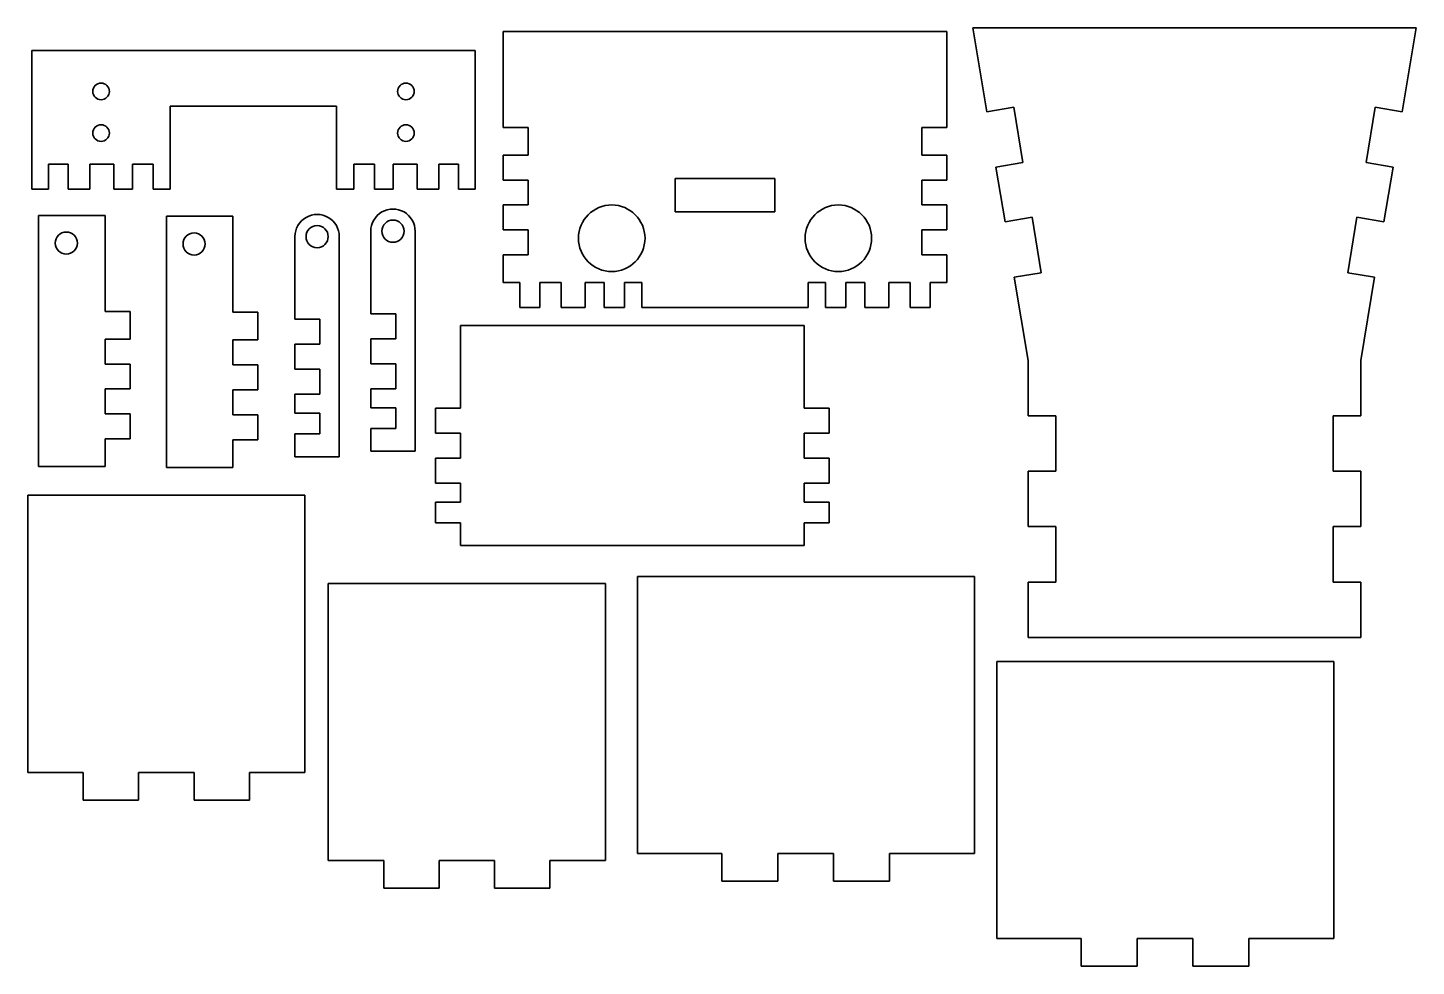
# Model space of a CAD drawing. Extents: x 4 to 254, y -12 to 157.
import ezdxf

# ---------------------------------------------------------------- set-up
doc = ezdxf.new("R2010")
doc.units = 0

msp = doc.modelspace()

# ---------------------------------------------------------------- linework, layer by layer
at = {"color": 7, "lineweight": 35, "ltscale": 0.307736}
for p, q in [((89.345955, 156.744507), (89.345955, 144.435059)), ((169.345947, 144.435059), (169.345947, 156.744507)), ((5.511263, 123.554321), (5.511263, 111.244873)), ((17.511263, 111.244873), (17.511263, 123.554321)), ((28.572407, 123.405457), (28.572407, 111.096008)), ((40.572407, 111.096008), (40.572407, 123.405457))]:
    msp.add_line(p, q, dxfattribs=at)
at = {"color": 7, "lineweight": 35}
for p, q in [((169.345947, 156.744507), (89.345955, 156.744507)), ((174.022903, 157.406677), (254.022903, 157.406677)), ((84.282921, 153.284668), (4.282921, 153.284668)), ((4.282921, 153.284668), (4.282921, 128.284668)), ((84.282921, 128.284668), (84.282921, 153.284668)), ((29.282921, 143.284668), (59.282921, 143.284668)), ((73.4394, 120.711365), (73.4394, 81.002686)), ((59.764275, 119.735657), (59.764275, 80.026978)), ((5.511263, 111.244873), (5.511263, 78.244873)), ((28.572407, 111.096008), (28.572407, 78.096008)), ((144.345947, 106.935059), (114.345955, 106.935059)), ((81.627556, 103.692749), (143.627563, 103.692749)), ((3.567116, 73.069496), (3.567116, 23.069496)), ((53.567116, 73.069496), (3.567116, 73.069496)), ((53.567116, 23.069496), (53.567116, 73.069496)), ((143.627563, 63.98407), (81.627556, 63.98407)), ((113.541702, 58.422279), (113.541702, 8.422279)), ((174.371704, 58.422279), (113.541702, 58.422279)), ((174.371704, 8.422279), (174.371704, 58.422279)), ((57.76741, 57.162453), (57.76741, 7.162453)), ((107.76741, 57.162453), (57.76741, 57.162453)), ((107.76741, 7.162453), (107.76741, 57.162453)), ((244.022903, 47.406677), (184.022903, 47.406677)), ((178.34639, 43.104389), (178.34639, -6.895611)), ((239.176392, 43.104389), (178.34639, 43.104389)), ((239.176392, -6.895611), (239.176392, 43.104389))]:
    msp.add_line(p, q, dxfattribs=at)
at = {"color": 7, "lineweight": 35, "ltscale": 0.383621}
for p, q in [((176.545578, 142.270615), (174.022903, 157.406677)), ((251.500229, 142.270615), (254.022903, 157.406677))]:
    msp.add_line(p, q, dxfattribs=at)
at = {"color": 7, "lineweight": 35, "ltscale": 0.375}
for p, q in [((29.282921, 143.284668), (29.282921, 128.284668)), ((59.282921, 128.284668), (59.282921, 143.284668))]:
    msp.add_line(p, q, dxfattribs=at)
at = {"color": 7, "lineweight": 35, "ltscale": 0.125}
for p, q in [((89.345955, 139.435059), (89.345955, 144.435059)), ((169.345947, 139.435059), (169.345947, 144.435059)), ((93.845955, 134.435059), (93.845955, 139.435059)), ((164.845947, 134.435059), (164.845947, 139.435059)), ((89.345955, 116.435059), (89.345955, 111.435059)), ((169.345947, 111.435059), (169.345947, 116.435059)), ((17.511263, 106.244873), (17.511263, 111.244873)), ((40.572407, 106.096008), (40.572407, 111.096008)), ((22.011261, 101.244873), (22.011261, 106.244873)), ((45.072407, 101.096008), (45.072407, 106.096008)), ((184.022903, 87.406677), (189.022903, 87.406677)), ((244.022903, 87.406677), (239.022903, 87.406677)), ((17.511263, 78.244873), (17.511263, 83.244873)), ((40.572407, 78.096008), (40.572407, 83.096008)), ((184.022903, 77.406677), (189.022903, 77.406677)), ((244.022903, 77.406677), (239.022903, 77.406677)), ((184.022903, 67.406677), (189.022903, 67.406677)), ((244.022903, 67.406677), (239.022903, 67.406677)), ((184.022903, 57.406677), (189.022903, 57.406677)), ((244.022903, 57.406677), (239.022903, 57.406677)), ((13.567116, 23.069496), (13.567116, 18.069496)), ((23.567116, 18.069496), (23.567116, 23.069496)), ((33.567116, 23.069496), (33.567116, 18.069496)), ((43.567116, 18.069496), (43.567116, 23.069496)), ((128.751694, 8.422279), (128.751694, 3.422279)), ((138.891693, 3.422279), (138.891693, 8.422279)), ((148.891693, 8.422279), (148.891693, 3.422279)), ((159.031693, 3.422279), (159.031693, 8.422279)), ((67.76741, 7.162453), (67.76741, 2.162453)), ((77.76741, 2.162453), (77.76741, 7.162453)), ((87.76741, 7.162453), (87.76741, 2.162453)), ((97.76741, 2.162453), (97.76741, 7.162453)), ((193.556396, -6.895611), (193.556396, -11.895611)), ((203.696396, -11.895611), (203.696396, -6.895611)), ((213.696396, -6.895611), (213.696396, -11.895611)), ((223.836395, -11.895611), (223.836395, -6.895611))]:
    msp.add_line(p, q, dxfattribs=at)
at = {"color": 7, "lineweight": 35, "ltscale": 0.123299}
for p, q in [((176.545578, 142.270615), (181.410446, 143.081421)), ((251.500229, 142.270615), (246.635361, 143.081421)), ((178.21225, 132.270615), (183.077118, 133.081421)), ((249.833557, 132.270615), (244.968689, 133.081421)), ((179.856232, 122.406677), (184.7211, 123.217491)), ((248.189575, 122.406677), (243.324707, 123.217491)), ((181.522903, 112.406677), (186.387772, 113.217491)), ((246.522903, 112.406677), (241.658051, 113.217491))]:
    msp.add_line(p, q, dxfattribs=at)
at = {"color": 7, "lineweight": 35, "ltscale": 0.253448}
for p, q in [((181.410446, 143.081421), (183.077118, 133.081421)), ((246.635361, 143.081421), (244.968689, 133.081421)), ((184.7211, 123.217491), (186.387772, 113.217491)), ((243.324707, 123.217491), (241.658051, 113.217491))]:
    msp.add_line(p, q, dxfattribs=at)
at = {"color": 7, "lineweight": 35, "ltscale": 0.1125}
for p, q in [((93.845955, 139.435059), (89.345955, 139.435059)), ((164.845947, 139.435059), (169.345947, 139.435059)), ((7.282604, 128.284668), (7.282604, 132.784668)), ((10.879528, 132.784668), (10.879528, 128.284668)), ((14.746227, 128.284668), (14.746227, 132.784668)), ((19.069675, 132.784668), (19.069675, 128.284668)), ((22.479618, 128.284668), (22.479618, 132.784668)), ((26.166466, 132.784668), (26.166466, 128.284668)), ((62.399376, 132.784668), (62.399376, 128.284668)), ((66.08622, 128.284668), (66.08622, 132.784668)), ((69.49617, 132.784668), (69.49617, 128.284668)), ((73.819618, 128.284668), (73.819618, 132.784668)), ((77.686317, 132.784668), (77.686317, 128.284668)), ((81.283241, 128.284668), (81.283241, 132.784668)), ((89.345955, 129.935059), (89.345955, 134.435059)), ((89.345955, 134.435059), (93.845955, 134.435059)), ((169.345947, 134.435059), (164.845947, 134.435059)), ((169.345947, 129.935059), (169.345947, 134.435059)), ((93.845955, 129.935059), (89.345955, 129.935059)), ((93.845955, 125.435059), (93.845955, 129.935059)), ((164.845947, 129.935059), (169.345947, 129.935059)), ((164.845947, 125.435059), (164.845947, 129.935059)), ((89.345955, 120.935059), (89.345955, 125.435059)), ((93.845955, 125.435059), (89.345955, 125.435059)), ((169.345947, 125.435059), (164.845947, 125.435059)), ((169.345947, 120.935059), (169.345947, 125.435059)), ((93.845955, 120.935059), (89.345955, 120.935059)), ((93.845955, 116.435059), (93.845955, 120.935059)), ((164.845947, 120.935059), (169.345947, 120.935059)), ((164.845947, 116.435059), (164.845947, 120.935059)), ((89.345955, 116.435059), (93.845955, 116.435059)), ((169.345947, 116.435059), (164.845947, 116.435059)), ((92.345634, 106.935059), (92.345634, 111.435059)), ((95.942558, 106.935059), (95.942558, 111.435059)), ((99.809258, 106.935059), (99.809258, 111.435059)), ((104.132706, 106.935059), (104.132706, 111.435059)), ((107.542656, 106.935059), (107.542656, 111.435059)), ((111.2295, 106.935059), (111.2295, 111.435059)), ((114.345955, 106.935059), (114.345955, 111.435059)), ((144.345947, 106.935059), (144.345947, 111.435059)), ((147.462402, 106.935059), (147.462402, 111.435059)), ((151.149261, 106.935059), (151.149261, 111.435059)), ((154.559204, 106.935059), (154.559204, 111.435059)), ((158.88266, 106.935059), (158.88266, 111.435059)), ((162.749359, 106.935059), (162.749359, 111.435059)), ((166.346283, 106.935059), (166.346283, 111.435059)), ((22.011261, 106.244873), (17.511263, 106.244873)), ((45.072407, 106.096008), (40.572407, 106.096008)), ((69.9394, 105.795898), (65.4394, 105.795898)), ((69.9394, 101.295898), (69.9394, 105.795898)), ((56.264275, 104.82019), (51.764275, 104.82019)), ((56.264275, 100.32019), (56.264275, 104.82019)), ((17.511263, 96.744873), (17.511263, 101.244873)), ((22.011261, 101.244873), (17.511263, 101.244873)), ((40.572407, 96.596008), (40.572407, 101.096008)), ((45.072407, 101.096008), (40.572407, 101.096008)), ((51.764275, 100.32019), (56.264275, 100.32019)), ((51.764275, 95.82019), (51.764275, 100.32019)), ((65.4394, 101.295898), (69.9394, 101.295898)), ((65.4394, 96.795898), (65.4394, 101.295898)), ((22.011261, 96.744873), (17.511263, 96.744873)), ((22.011261, 92.244873), (22.011261, 96.744873)), ((45.072407, 96.596008), (40.572407, 96.596008)), ((45.072407, 92.096008), (45.072407, 96.596008)), ((56.264275, 95.82019), (51.764275, 95.82019)), ((56.264275, 91.32019), (56.264275, 95.82019)), ((69.9394, 96.795898), (65.4394, 96.795898)), ((69.9394, 92.295898), (69.9394, 96.795898)), ((17.511263, 87.744873), (17.511263, 92.244873)), ((22.011261, 92.244873), (17.511263, 92.244873)), ((40.572407, 87.596008), (40.572407, 92.096008)), ((45.072407, 92.096008), (40.572407, 92.096008)), ((51.764275, 91.32019), (56.264275, 91.32019)), ((65.4394, 92.295898), (69.9394, 92.295898)), ((22.011261, 87.744873), (17.511263, 87.744873)), ((22.011261, 83.244873), (22.011261, 87.744873)), ((56.264275, 87.856079), (51.764275, 87.856079)), ((69.9394, 88.831787), (65.4394, 88.831787)), ((77.127556, 88.777283), (81.627556, 88.777283)), ((77.127556, 88.777283), (77.127556, 84.277283)), ((148.127563, 88.777283), (143.627563, 88.777283)), ((148.127563, 88.777283), (148.127563, 84.277283)), ((45.072407, 87.596008), (40.572407, 87.596008)), ((45.072407, 83.096008), (45.072407, 87.596008)), ((22.011261, 83.244873), (17.511263, 83.244873)), ((45.072407, 83.096008), (40.572407, 83.096008)), ((51.764275, 84.135315), (56.264275, 84.135315)), ((65.4394, 85.111023), (69.9394, 85.111023)), ((77.127556, 84.277283), (81.627556, 84.277283)), ((81.627556, 84.277283), (81.627556, 79.777283)), ((143.627563, 84.277283), (143.627563, 79.777283)), ((148.127563, 84.277283), (143.627563, 84.277283)), ((77.127556, 79.777283), (81.627556, 79.777283)), ((77.127556, 79.777283), (77.127556, 75.277283)), ((148.127563, 79.777283), (143.627563, 79.777283)), ((148.127563, 79.777283), (148.127563, 75.277283)), ((77.127556, 75.277283), (81.627556, 75.277283)), ((148.127563, 75.277283), (143.627563, 75.277283)), ((77.127556, 71.813171), (81.627556, 71.813171)), ((148.127563, 71.813171), (143.627563, 71.813171)), ((77.127556, 68.092407), (81.627556, 68.092407)), ((148.127563, 68.092407), (143.627563, 68.092407))]:
    msp.add_line(p, q, dxfattribs=at)
at = {"color": 7, "lineweight": 35, "ltscale": 0.089923}
for p, q in [((7.282604, 132.784668), (10.879528, 132.784668)), ((81.283234, 132.784668), (77.68631, 132.784668)), ((95.942566, 106.935059), (92.345642, 106.935059)), ((166.346283, 106.935059), (162.749359, 106.935059))]:
    msp.add_line(p, q, dxfattribs=at)
at = {"color": 7, "lineweight": 35, "ltscale": 0.108086}
for p, q in [((14.746227, 132.784668), (19.069675, 132.784668)), ((73.819618, 132.784668), (69.49617, 132.784668)), ((104.132706, 106.935059), (99.809258, 106.935059)), ((158.88266, 106.935059), (154.559204, 106.935059))]:
    msp.add_line(p, q, dxfattribs=at)
at = {"color": 7, "lineweight": 35, "ltscale": 0.092171}
for p, q in [((22.479618, 132.784668), (26.166466, 132.784668)), ((66.08622, 132.784668), (62.399376, 132.784668)), ((111.2295, 106.935059), (107.542656, 106.935059)), ((151.149261, 106.935059), (147.462402, 106.935059))]:
    msp.add_line(p, q, dxfattribs=at)
at = {"color": 7, "lineweight": 35, "ltscale": 0.25}
for p, q in [((179.856232, 122.406677), (178.21225, 132.270615)), ((248.189575, 122.406677), (249.833557, 132.270615)), ((184.022903, 97.406677), (184.022903, 87.406677)), ((244.022903, 97.406677), (244.022903, 87.406677)), ((189.022903, 87.406677), (189.022903, 77.406677)), ((239.022903, 87.406677), (239.022903, 77.406677)), ((184.022903, 77.406677), (184.022903, 67.406677)), ((244.022903, 77.406677), (244.022903, 67.406677)), ((189.022903, 67.406677), (189.022903, 57.406677)), ((239.022903, 67.406677), (239.022903, 57.406677)), ((184.022903, 57.406677), (184.022903, 47.406677)), ((244.022903, 57.406677), (244.022903, 47.406677)), ((3.567116, 23.069496), (13.567116, 23.069496)), ((23.567116, 23.069496), (33.567116, 23.069496)), ((43.567116, 23.069496), (53.567116, 23.069496)), ((13.567116, 18.069496), (23.567116, 18.069496)), ((33.567116, 18.069496), (43.567116, 18.069496)), ((138.891693, 8.422279), (148.891693, 8.422279)), ((57.76741, 7.162453), (67.76741, 7.162453)), ((77.76741, 7.162453), (87.76741, 7.162453)), ((97.76741, 7.162453), (107.76741, 7.162453)), ((67.76741, 2.162453), (77.76741, 2.162453)), ((87.76741, 2.162453), (97.76741, 2.162453)), ((203.696396, -6.895611), (213.696396, -6.895611))]:
    msp.add_line(p, q, dxfattribs=at)
at = {"color": 7, "lineweight": 35, "ltscale": 0.074992}
for p, q in [((4.282921, 128.284668), (7.282604, 128.284668)), ((84.282921, 128.284668), (81.283241, 128.284668)), ((92.345634, 111.435059), (89.345955, 111.435059)), ((169.345947, 111.435059), (166.346283, 111.435059))]:
    msp.add_line(p, q, dxfattribs=at)
at = {"color": 7, "lineweight": 35, "ltscale": 0.096667}
for p, q in [((10.879528, 128.284668), (14.746227, 128.284668)), ((77.686317, 128.284668), (73.819618, 128.284668)), ((99.809258, 111.435059), (95.942558, 111.435059)), ((162.749359, 111.435059), (158.88266, 111.435059))]:
    msp.add_line(p, q, dxfattribs=at)
at = {"color": 7, "lineweight": 35, "ltscale": 0.085249}
for p, q in [((19.069675, 128.284668), (22.479618, 128.284668)), ((69.49617, 128.284668), (66.08622, 128.284668)), ((107.542656, 111.435059), (104.132706, 111.435059)), ((154.559204, 111.435059), (151.149261, 111.435059))]:
    msp.add_line(p, q, dxfattribs=at)
at = {"color": 7, "lineweight": 35, "ltscale": 0.077911}
for p, q in [((26.166466, 128.284668), (29.282921, 128.284668)), ((62.399376, 128.284668), (59.282921, 128.284668)), ((114.345955, 111.435059), (111.2295, 111.435059)), ((147.462402, 111.435059), (144.345947, 111.435059))]:
    msp.add_line(p, q, dxfattribs=at)
at = {"color": 7, "lineweight": 35, "ltscale": 0.45}
for p, q in [((120.345955, 130.212585), (138.345947, 130.212585)), ((138.345947, 124.212585), (120.345955, 124.212585))]:
    msp.add_line(p, q, dxfattribs=at)
at = {"color": 7, "lineweight": 35, "ltscale": 0.15}
for p, q in [((120.345955, 124.212585), (120.345955, 130.212585)), ((138.345947, 130.212585), (138.345947, 124.212585))]:
    msp.add_line(p, q, dxfattribs=at)
at = {"color": 7, "lineweight": 35, "ltscale": 0.3}
for p, q in [((17.511263, 123.554321), (5.511263, 123.554321)), ((40.572407, 123.405457), (28.572407, 123.405457)), ((5.511263, 78.244873), (17.511263, 78.244873)), ((28.572407, 78.096008), (40.572407, 78.096008))]:
    msp.add_line(p, q, dxfattribs=at)
at = {"color": 7, "lineweight": 35, "ltscale": 0.257541}
for p, q in [((65.4394, 110.409729), (65.4394, 120.711365)), ((51.764275, 109.434021), (51.764275, 119.735657)), ((81.627556, 103.692749), (81.627556, 93.391113)), ((143.627563, 103.692749), (143.627563, 93.391113))]:
    msp.add_line(p, q, dxfattribs=at)
at = {"color": 7, "lineweight": 35, "ltscale": 0.115346}
for p, q in [((65.4394, 105.795898), (65.4394, 110.409729)), ((51.764275, 104.82019), (51.764275, 109.434021)), ((81.627556, 93.391113), (81.627556, 88.777283)), ((143.627563, 93.391113), (143.627563, 88.777283))]:
    msp.add_line(p, q, dxfattribs=at)
at = {"color": 7, "lineweight": 35, "ltscale": 0.380173}
for p, q in [((181.522903, 112.406677), (184.022903, 97.406677)), ((246.522903, 112.406677), (244.022903, 97.406677))]:
    msp.add_line(p, q, dxfattribs=at)
at = {"color": 7, "lineweight": 35, "ltscale": 0.086603}
for p, q in [((51.764275, 87.856079), (51.764275, 91.32019)), ((65.4394, 88.831787), (65.4394, 92.295898)), ((81.627556, 75.277283), (81.627556, 71.813171)), ((143.627563, 75.277283), (143.627563, 71.813171))]:
    msp.add_line(p, q, dxfattribs=at)
at = {"color": 7, "lineweight": 35, "ltscale": 0.093019}
for p, q in [((56.264275, 87.856079), (56.264275, 84.135315)), ((69.9394, 88.831787), (69.9394, 85.111023)), ((77.127556, 71.813171), (77.127556, 68.092407)), ((148.127563, 71.813171), (148.127563, 68.092407))]:
    msp.add_line(p, q, dxfattribs=at)
at = {"color": 7, "lineweight": 35, "ltscale": 0.102708}
for p, q in [((51.764275, 80.026978), (51.764275, 84.135315)), ((65.4394, 81.002686), (65.4394, 85.111023)), ((81.627556, 68.092407), (81.627556, 63.98407)), ((143.627563, 68.092407), (143.627563, 63.98407))]:
    msp.add_line(p, q, dxfattribs=at)
at = {"color": 7, "lineweight": 35, "ltscale": 0.2}
for p, q in [((73.4394, 81.002686), (65.4394, 81.002686)), ((59.764275, 80.026978), (51.764275, 80.026978))]:
    msp.add_line(p, q, dxfattribs=at)
at = {"color": 7, "lineweight": 35, "ltscale": 0.38025}
for p, q in [((113.541702, 8.422279), (128.751694, 8.422279)), ((178.34639, -6.895611), (193.556396, -6.895611))]:
    msp.add_line(p, q, dxfattribs=at)
at = {"color": 7, "lineweight": 35, "ltscale": 0.3835}
for p, q in [((159.031693, 8.422279), (174.371704, 8.422279)), ((223.836395, -6.895611), (239.176392, -6.895611))]:
    msp.add_line(p, q, dxfattribs=at)
at = {"color": 7, "lineweight": 35, "ltscale": 0.2535}
for p, q in [((128.751694, 3.422279), (138.891693, 3.422279)), ((148.891693, 3.422279), (159.031693, 3.422279)), ((193.556396, -11.895611), (203.696396, -11.895611)), ((213.696396, -11.895611), (223.836395, -11.895611))]:
    msp.add_line(p, q, dxfattribs=at)
at = {"color": 7, "lineweight": 35}
for centre, radius in [((16.782921, 145.93396), 1.5), ((71.782921, 145.93396), 1.5), ((16.782921, 138.417786), 1.5), ((71.782921, 138.417786), 1.5), ((108.906471, 119.435059), 6), ((149.785431, 119.435059), 6), ((10.511263, 118.557922), 2), ((33.572407, 118.409058), 2), ((55.764275, 119.735657), 2), ((69.4394, 120.711365), 2)]:
    msp.add_circle(centre, radius, dxfattribs=at)
for centre in [(55.764275, 119.735657), (69.4394, 120.711365)]:
    msp.add_arc(centre, 4, 0, 180.000009, dxfattribs=at)

doc.saveas('drawing.dxf')
